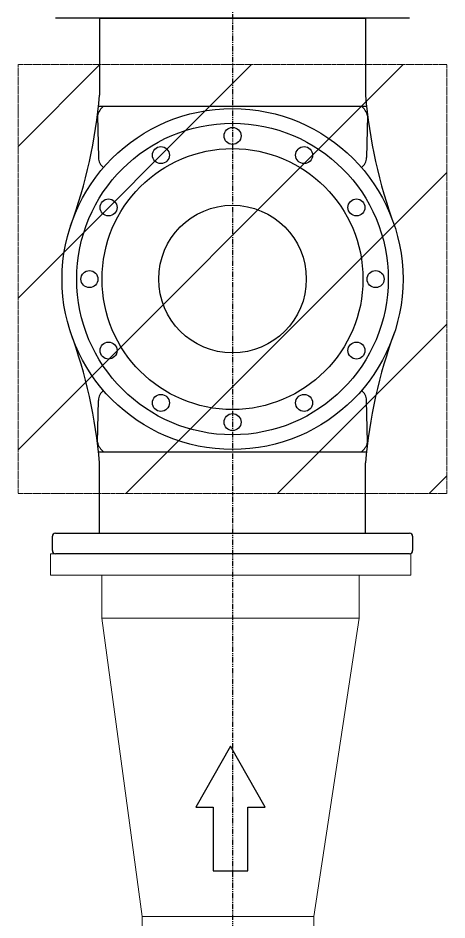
# Model space of a CAD drawing. Header units: inches. Extents: x 86328 to 235202, y 68629 to 184293.
# Drawn here: x 178338 to 179338, y 130923 to 133027 of the extents above; entities that cross this region are included whole.
import ezdxf

# ---------------------------------------------------------------- set-up
doc = ezdxf.new("R2010")
doc.units = ezdxf.units.IN
doc.header["$MEASUREMENT"] = 0
doc.linetypes.add('HIDDEN', pattern=[0.375, 0.25, -0.125])
doc.linetypes.add('PHANTOM2', pattern=[1.25, 0.625, -0.125, 0.125, -0.125, 0.125, -0.125])
doc.layers.add('DIM', color=251, linetype='Continuous', lineweight=0)
doc.layers.add('ID_LEGEND', color=3, linetype='Continuous')
doc.layers.add('PIPE', color=3, linetype='Continuous')

msp = doc.modelspace()

# ---------------------------------------------------------------- linework, layer by layer
at = {"color": 8, "linetype": 'PHANTOM2', "ltscale": 20}
msp.add_line((178837.6, 146210.9), (178837.6, 123166.3), dxfattribs=at)
at = {"color": 8, "lineweight": -3, "ltscale": 5}
for p, q in [((179250.3, 133026.6), (178424.8, 133026.6)), ((178417.6, 131784.7), (178417.6, 131818.2)), ((178424.8, 131825.4), (179250.3, 131825.4)), ((179257.6, 131818.2), (179257.6, 131784.7)), ((179250.3, 131777.4), (178424.8, 131777.4))]:
    msp.add_line(p, q, dxfattribs=at)
at = {"color": 8}
for p, q in [((178833.1, 131328.5), (178752.1, 131186.2)), ((178914.1, 131186.2), (178833.1, 131328.5)), ((178752.1, 131186.2), (178792.6, 131186.2)), ((178792.6, 131186.2), (178792.6, 131037.8)), ((178873.6, 131186.2), (178914.1, 131186.2)), ((178873.6, 131037.8), (178873.6, 131186.2)), ((178792.6, 131037.8), (178873.6, 131037.8))]:
    msp.add_line(p, q, dxfattribs=at)
at = {"color": 8, "lineweight": -3, "ltscale": 5}
for centre, start, end in [((178424.8, 131818.2), 90, 180), ((179250.3, 131818.2), 0, 90), ((178424.8, 131784.7), 180, 270), ((179250.3, 131784.7), 270, 0)]:
    msp.add_arc(centre, 7.24, start, end, dxfattribs=at)
at = {"layer": 'DIM', "color": 8, "linetype": 'HIDDEN', "ltscale": 7}
for p, q in [((179337.6, 132917.9), (178337.6, 132917.9)), ((178337.6, 132917.9), (178337.6, 131917.9)), ((179337.6, 131917.9), (179337.6, 132917.9)), ((178337.6, 131917.9), (179337.6, 131917.9))]:
    msp.add_line(p, q, dxfattribs=at)
at = {"layer": 'DIM', "color": 8, "linetype": 'Continuous'}
for p, q in [((178337.6, 132727.1), (178528.5, 132917.9)), ((178337.6, 132373.5), (178882, 132917.9)), ((178337.6, 132019.9), (179235.6, 132917.9)), ((178589.1, 131917.9), (179337.6, 132666.4)), ((178942.7, 131917.9), (179337.6, 132312.8)), ((179296.2, 131917.9), (179337.6, 131959.3))]:
    msp.add_line(p, q, dxfattribs=at)
at = {"layer": 'DIM', "color": 8, "linetype": 'Continuous', "ltscale": 10}
for p, q in [((179253.1, 131777.5), (178413.1, 131777.5)), ((178413.1, 131777.5), (178413.1, 131727.5)), ((179253.1, 131727.5), (179253.1, 131777.5)), ((178413.1, 131727.5), (179253.1, 131727.5)), ((178533.1, 131727.5), (178533.1, 131627.5)), ((179133.1, 131727.5), (179133.1, 131627.5)), ((178533.1, 131627.5), (178627, 130931.7)), ((179133.1, 131627.5), (179027, 130931.7)), ((178627, 130831.7), (178627, 130931.7)), ((178627, 130931.7), (179027, 130931.7)), ((179027, 130931.7), (179027, 130831.7))]:
    msp.add_line(p, q, dxfattribs=at)
at = {"layer": 'DIM', "color": 8}
for p, q in [((178533.1, 131727.5), (179133.1, 131727.5)), ((178533.1, 131627.5), (179133.1, 131627.5))]:
    msp.add_line(p, q, dxfattribs=at)
at = {"layer": 'ID_LEGEND', "color": 8}
msp.add_circle((178837.6, 132417.9), 172.1, dxfattribs=at)
at = {"layer": 'PIPE', "color": 8}
for p, q in [((178527.5, 133026.6), (178527.5, 132846.7)), ((178527.5, 133026.6), (179147.7, 133026.6)), ((179147.7, 133026.6), (179147.7, 132846.7)), ((178525.1, 132821), (179150.1, 132821)), ((178522.5, 132798.6), (178525.1, 132701)), ((179152.6, 132798.6), (179150.1, 132701)), ((178522.5, 132037.3), (178525.1, 132134.8)), ((179152.6, 132037.3), (179150.1, 132134.8)), ((178525.1, 132014.8), (179150.1, 132014.8)), ((178527.5, 131825.4), (178527.5, 131989.1)), ((179147.7, 131825.4), (179147.7, 131989.1)), ((178527.5, 131825.4), (179147.7, 131825.4))]:
    msp.add_line(p, q, dxfattribs=at)
for centre, radius in [((178837.6, 132417.9), 397.5), ((178837.6, 132417.9), 363.2), ((178837.6, 132751.6), 19.8), ((178837.6, 132417.9), 304.2), ((178670.7, 132706.9), 19.8), ((179004.4, 132706.9), 19.8), ((178548.6, 132584.8), 19.8), ((179126.6, 132584.8), 19.8), ((178503.9, 132417.9), 19.8), ((179171.3, 132417.9), 19.8), ((178548.6, 132251.1), 19.8), ((179126.6, 132251.1), 19.8), ((178670.7, 132129), 19.8), ((179004.4, 132129), 19.8), ((178837.6, 132084.3), 19.8)]:
    msp.add_circle(centre, radius, dxfattribs=at)
for centre, radius, start, end in [((177386.6, 132939.9), 1144.7, 339.6588, 355.3314), ((180288.6, 132939.9), 1144.7, 184.6686, 200.3412), ((178563.6, 132787.8), 42.5, 128.4992, 165.2516), ((179111.6, 132787.8), 42.5, 14.7484, 51.5008), ((178551.6, 132700.5), 26.5, 178.8653, 237.0344), ((179123.6, 132700.5), 26.5, 302.9656, 1.1347), ((177386.6, 131896), 1144.7, 4.6686, 20.3412), ((180288.6, 131896), 1144.7, 159.6588, 175.3314), ((178551.6, 132135.4), 26.5, 122.9656, 181.1347), ((179123.6, 132135.4), 26.5, 358.8653, 57.0344), ((178563.6, 132048.1), 42.5, 194.7484, 231.5008), ((179111.6, 132048.1), 42.5, 308.4992, 345.2516)]:
    msp.add_arc(centre, radius, start, end, dxfattribs=at)

doc.saveas('drawing.dxf')
